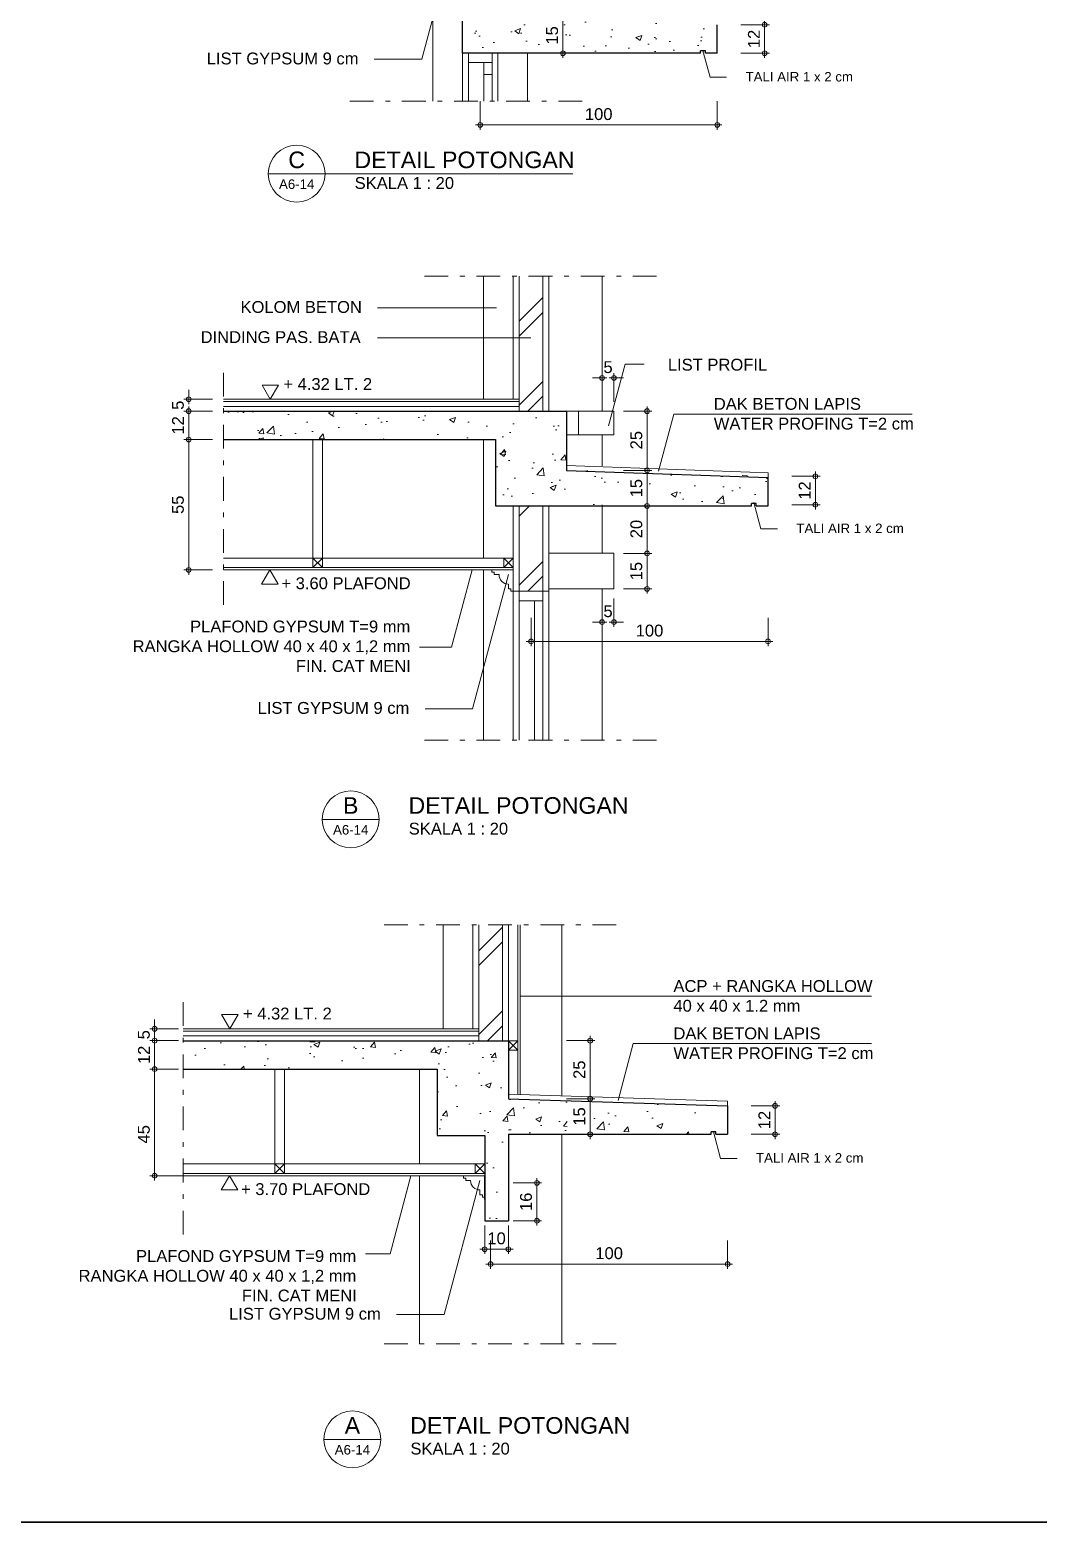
# Model space of a CAD drawing. Header units: millimetres. Extents: x -11 to 1625, y -267 to 180.
# Drawn here: x 941.52 to 962.8, y -156 to -124.51 of the extents above; entities that cross this region are included whole.
import ezdxf
from ezdxf.enums import TextEntityAlignment as Align

# ---------------------------------------------------------------- set-up
doc = ezdxf.new("R2010")
doc.units = ezdxf.units.MM
doc.linetypes.add('DASHDOT', pattern=[1, 0.5, -0.25, 0, -0.25])
for name, color, linetype, lineweight in [('ars', 11, 'Continuous', 5), ('blk', 1, 'Continuous', 30), ('GRS KOP', 1, 'Continuous', 35), ('kop', 7, 'Continuous', 20), ('kus', 63, 'Continuous', 15), ('lan', 7, 'Continuous', 15), ('not', 7, 'Continuous', 20), ('pla', 213, 'Continuous', 15), ('tem', 5, 'Continuous', 20), ('u', 6, 'Continuous', 20)]:
    doc.layers.add(name, color=color, linetype=linetype, lineweight=lineweight)
doc.styles.add('BARU', font='complex.shx')
doc.styles.add('S', font='SIMPLEX', dxfattribs={"width": 1.1})
doc.styles.get("Standard").update_dxf_attribs({"font": 'ARIALUNI.TTF'})
doc.linetypes.add('BATTING', pattern='A,0.0001,-0.1,[134,ltypeshp.shx,S=0.1,R=0,X=-0.1,Y=0],-0.2,[134,ltypeshp.shx,S=0.1,R=180,X=0.1,Y=0],-0.1', length=0.4001)
doc.dimstyles.new('SK-20', dxfattribs={"dimtxt": 0.25, "dimasz": 0.1, "dimexe": 0.1, "dimexo": 0, "dimgap": 0.1, "dimtad": 1, "dimdec": 0, "dimlfac": 20, "dimzin": 12, "dimdsep": 46, "dimtxsty": 'Standard', "dimblk": 'BULAT', "dimcen": 0.1, "dimdle": 0.1, "dimclrd": 256, "dimclre": 256, "dimclrt": 256, "dimadec": 0, "dimazin": 3, "dimtfac": 1, "dimtdec": 0, "dimtix": 1, "dimtofl": 0, "dimtmove": 0, "dimatfit": 3, "dimldrblk": 'BULAT', "dimfxl": 0, "dimtolj": 1, "dimtzin": 0, "dimlwd": -1, "dimlwe": -1, "dimarcsym": 0})

# ---------------------------------------------------------------- blocks, each defined once
blk = doc.blocks.new('BULAT')
for p, q in [((-1, 0), (1, 0)), ((0, -1), (0, 1))]:
    blk.add_line(p, q)
blk.add_circle((0, 0), 0.5)
blk = doc.blocks.new('*D2976')
at = {"layer": 'Defpoints', "color": 0, "ltscale": 0.15}
for p in [(951.244, -150.055), (956.244, -150.055), (951.244, -150.555)]:
    blk.add_point(p, dxfattribs=at)
at = {"layer": 'u', "ltscale": 0.15}
for p, q in [((951.244, -150.055), (951.244, -150.655)), ((956.244, -150.055), (956.244, -150.655)), ((956.144, -150.555), (951.344, -150.555))]:
    blk.add_line(p, q, dxfattribs=at)
at = {"layer": 'u', "ltscale": 0.15, "xscale": 0.1, "yscale": 0.1, "zscale": 0.1, "rotation": 180}
blk.add_blockref('BULAT', (951.244, -150.555), dxfattribs=at)
at = {"layer": 'u', "ltscale": 0.15, "xscale": 0.1, "yscale": 0.1, "zscale": 0.1}
blk.add_blockref('BULAT', (956.244, -150.555), dxfattribs=at)
at = {"layer": 'u', "ltscale": 0.15, "insert": (953.744, -150.327), "char_height": 0.25, "attachment_point": 5}
blk.add_mtext('\\A1;100', dxfattribs=at)
blk = doc.blocks.new('*D2977')
at = {"layer": 'Defpoints', "color": 0, "ltscale": 0.15}
for p in [(956.744, -147.216), (956.744, -147.816), (957.244, -147.816)]:
    blk.add_point(p, dxfattribs=at)
at = {"layer": 'u', "ltscale": 0.15}
for p, q in [((956.744, -147.216), (957.344, -147.216)), ((957.244, -147.316), (957.244, -147.716)), ((956.744, -147.816), (957.344, -147.816))]:
    blk.add_line(p, q, dxfattribs=at)
at = {"layer": 'u', "ltscale": 0.15, "xscale": 0.1, "yscale": 0.1, "zscale": 0.1}
for p, rotation in [((957.244, -147.216), 90), ((957.244, -147.816), 270)]:
    blk.add_blockref('BULAT', p, dxfattribs=dict(at, rotation=rotation))
at = {"layer": 'u', "ltscale": 0.15, "insert": (957.019, -147.516), "char_height": 0.25, "attachment_point": 5, "rotation": 90}
blk.add_mtext('\\A1;12', dxfattribs=at)
blk = doc.blocks.new('*D2978')
at = {"layer": 'Defpoints', "color": 0, "ltscale": 0.15}
for p in [(952.844, -145.841), (952.844, -147.066), (953.344, -147.066)]:
    blk.add_point(p, dxfattribs=at)
at = {"layer": 'u', "ltscale": 0.15}
for p, q in [((952.844, -145.841), (953.444, -145.841)), ((953.344, -145.941), (953.344, -146.966)), ((952.844, -147.066), (953.444, -147.066))]:
    blk.add_line(p, q, dxfattribs=at)
at = {"layer": 'u', "ltscale": 0.15, "xscale": 0.1, "yscale": 0.1, "zscale": 0.1}
for p, rotation in [((953.344, -145.841), 90), ((953.344, -147.066), 270)]:
    blk.add_blockref('BULAT', p, dxfattribs=dict(at, rotation=rotation))
at = {"layer": 'u', "ltscale": 0.15, "insert": (953.116, -146.454), "char_height": 0.25, "attachment_point": 5, "rotation": 90}
blk.add_mtext('\\A1;25', dxfattribs=at)
blk = doc.blocks.new('*D2979')
at = {"layer": 'Defpoints', "color": 0, "ltscale": 0.15}
for p in [(952.844, -147.066), (952.844, -147.816), (953.344, -147.816)]:
    blk.add_point(p, dxfattribs=at)
at = {"layer": 'u', "ltscale": 0.15}
for p, q in [((952.844, -147.066), (953.444, -147.066)), ((953.344, -147.166), (953.344, -147.716)), ((952.844, -147.816), (953.444, -147.816))]:
    blk.add_line(p, q, dxfattribs=at)
at = {"layer": 'u', "ltscale": 0.15, "xscale": 0.1, "yscale": 0.1, "zscale": 0.1}
for p, rotation in [((953.344, -147.066), 90), ((953.344, -147.816), 270)]:
    blk.add_blockref('BULAT', p, dxfattribs=dict(at, rotation=rotation))
at = {"layer": 'u', "ltscale": 0.15, "insert": (953.116, -147.441), "char_height": 0.25, "attachment_point": 5, "rotation": 90}
blk.add_mtext('\\A1;15', dxfattribs=at)
blk = doc.blocks.new('Ndtpd')
blk.add_line((0.747, 0), (-0.747, 0))
blk.add_circle((0, 0), 0.747)
at = {"flags": 4}
for tag, height, p in [('NO', 0.5, (0, 0.148)), ('NOLBR', 0.3, (0, -0.398))]:
    blk.add_attdef(tag, text='', height=height, dxfattribs=at).set_placement(p, align=Align.CENTER)
for tag, p, height in [('NDTPD', (1.516, 0.148), 0.5), ('SKALA', (1.523, -0.398), 0.3)]:
    blk.add_attdef(tag, p, '', height=height, dxfattribs=at)
blk = doc.blocks.new('*D2980')
at = {"layer": 'Defpoints', "color": 0, "ltscale": 0.15}
for p in [(944.655, -145.841), (944.155, -146.441), (944.655, -146.441)]:
    blk.add_point(p, dxfattribs=at)
at = {"layer": 'u', "ltscale": 0.15}
for p, q in [((944.655, -145.841), (944.055, -145.841)), ((944.155, -145.941), (944.155, -146.341)), ((944.655, -146.441), (944.055, -146.441))]:
    blk.add_line(p, q, dxfattribs=at)
at = {"layer": 'u', "ltscale": 0.15, "xscale": 0.1, "yscale": 0.1, "zscale": 0.1}
for p, rotation in [((944.155, -145.841), 90), ((944.155, -146.441), 270)]:
    blk.add_blockref('BULAT', p, dxfattribs=dict(at, rotation=rotation))
at = {"layer": 'u', "ltscale": 0.15, "insert": (943.929, -146.141), "char_height": 0.25, "attachment_point": 5, "rotation": 90}
blk.add_mtext('\\A1;12', dxfattribs=at)
blk = doc.blocks.new('*D2981')
at = {"layer": 'Defpoints', "color": 0, "ltscale": 0.15}
for p in [(944.655, -145.591), (944.155, -145.841), (944.655, -145.841)]:
    blk.add_point(p, dxfattribs=at)
at = {"layer": 'u', "ltscale": 0.15}
for p, q in [((944.155, -145.491), (944.155, -145.391)), ((944.655, -145.591), (944.055, -145.591)), ((944.655, -145.841), (944.055, -145.841)), ((944.155, -145.941), (944.155, -146.041))]:
    blk.add_line(p, q, dxfattribs=at)
at = {"layer": 'u', "ltscale": 0.15, "xscale": 0.1, "yscale": 0.1, "zscale": 0.1}
for p, rotation in [((944.155, -145.591), 270), ((944.155, -145.841), 90)]:
    blk.add_blockref('BULAT', p, dxfattribs=dict(at, rotation=rotation))
at = {"layer": 'u', "ltscale": 0.15, "insert": (943.928, -145.716), "char_height": 0.25, "attachment_point": 5, "rotation": 90}
blk.add_mtext('\\A1;5', dxfattribs=at)
blk = doc.blocks.new('*D2982')
at = {"layer": 'Defpoints', "color": 0, "ltscale": 0.15}
for p in [(951.119, -149.741), (951.619, -149.741), (951.619, -150.241)]:
    blk.add_point(p, dxfattribs=at)
at = {"layer": 'u', "ltscale": 0.15}
for p, q in [((951.119, -149.741), (951.119, -150.341)), ((951.619, -149.741), (951.619, -150.341)), ((951.219, -150.241), (951.519, -150.241))]:
    blk.add_line(p, q, dxfattribs=at)
at = {"layer": 'u', "ltscale": 0.15, "xscale": 0.1, "yscale": 0.1, "zscale": 0.1, "rotation": 180}
blk.add_blockref('BULAT', (951.119, -150.241), dxfattribs=at)
at = {"layer": 'u', "ltscale": 0.15, "xscale": 0.1, "yscale": 0.1, "zscale": 0.1}
blk.add_blockref('BULAT', (951.619, -150.241), dxfattribs=at)
at = {"layer": 'u', "ltscale": 0.15, "insert": (951.369, -150.014), "char_height": 0.25, "attachment_point": 5}
blk.add_mtext('\\A1;10', dxfattribs=at)
blk = doc.blocks.new('*D2983')
at = {"layer": 'Defpoints', "color": 0, "ltscale": 0.15}
for p in [(951.719, -148.841), (952.219, -148.841), (951.719, -149.641)]:
    blk.add_point(p, dxfattribs=at)
at = {"layer": 'u', "ltscale": 0.15}
for p, q in [((951.719, -148.841), (952.319, -148.841)), ((952.219, -149.541), (952.219, -148.941)), ((951.719, -149.641), (952.319, -149.641))]:
    blk.add_line(p, q, dxfattribs=at)
at = {"layer": 'u', "ltscale": 0.15, "xscale": 0.1, "yscale": 0.1, "zscale": 0.1}
for p, rotation in [((952.219, -148.841), 90), ((952.219, -149.641), 270)]:
    blk.add_blockref('BULAT', p, dxfattribs=dict(at, rotation=rotation))
at = {"layer": 'u', "ltscale": 0.15, "insert": (951.991, -149.241), "char_height": 0.25, "attachment_point": 5, "rotation": 90}
blk.add_mtext('\\A1;16', dxfattribs=at)
blk = doc.blocks.new('*D2984')
at = {"layer": 'Defpoints', "color": 0, "ltscale": 0.15}
for p in [(944.655, -146.441), (944.155, -148.691), (944.755, -148.691)]:
    blk.add_point(p, dxfattribs=at)
at = {"layer": 'u', "ltscale": 0.15}
for p, q in [((944.655, -146.441), (944.055, -146.441)), ((944.155, -146.541), (944.155, -148.591)), ((944.755, -148.691), (944.055, -148.691))]:
    blk.add_line(p, q, dxfattribs=at)
at = {"layer": 'u', "ltscale": 0.15, "xscale": 0.1, "yscale": 0.1, "zscale": 0.1}
for p, rotation in [((944.155, -146.441), 90), ((944.155, -148.691), 270)]:
    blk.add_blockref('BULAT', p, dxfattribs=dict(at, rotation=rotation))
at = {"layer": 'u', "ltscale": 0.15, "insert": (943.928, -147.816), "char_height": 0.25, "attachment_point": 5, "rotation": 90}
blk.add_mtext('\\A1;45', dxfattribs=at)
blk = doc.blocks.new('*D2985')
at = {"layer": 'Defpoints', "color": 0, "ltscale": 0.15}
for p in [(952.096, -136.918), (957.096, -136.918), (952.096, -137.418)]:
    blk.add_point(p, dxfattribs=at)
at = {"layer": 'u', "ltscale": 0.15}
for p, q in [((952.096, -136.918), (952.096, -137.518)), ((957.096, -136.918), (957.096, -137.518)), ((956.996, -137.418), (952.196, -137.418))]:
    blk.add_line(p, q, dxfattribs=at)
at = {"layer": 'u', "ltscale": 0.15, "xscale": 0.1, "yscale": 0.1, "zscale": 0.1, "rotation": 180}
blk.add_blockref('BULAT', (952.096, -137.418), dxfattribs=at)
at = {"layer": 'u', "ltscale": 0.15, "xscale": 0.1, "yscale": 0.1, "zscale": 0.1}
blk.add_blockref('BULAT', (957.096, -137.418), dxfattribs=at)
at = {"layer": 'u', "ltscale": 0.15, "insert": (954.596, -137.19), "char_height": 0.25, "attachment_point": 5}
blk.add_mtext('\\A1;100', dxfattribs=at)
blk = doc.blocks.new('*D2986')
at = {"layer": 'Defpoints', "color": 0, "ltscale": 0.15}
for p in [(957.596, -133.934), (957.596, -134.534), (958.096, -134.534)]:
    blk.add_point(p, dxfattribs=at)
at = {"layer": 'u', "ltscale": 0.15}
for p, q in [((957.596, -133.934), (958.196, -133.934)), ((958.096, -134.034), (958.096, -134.434)), ((957.596, -134.534), (958.196, -134.534))]:
    blk.add_line(p, q, dxfattribs=at)
at = {"layer": 'u', "ltscale": 0.15, "xscale": 0.1, "yscale": 0.1, "zscale": 0.1}
for p, rotation in [((958.096, -133.934), 90), ((958.096, -134.534), 270)]:
    blk.add_blockref('BULAT', p, dxfattribs=dict(at, rotation=rotation))
at = {"layer": 'u', "ltscale": 0.15, "insert": (957.87, -134.234), "char_height": 0.25, "attachment_point": 5, "rotation": 90}
blk.add_mtext('\\A1;12', dxfattribs=at)
blk = doc.blocks.new('*D2987')
at = {"layer": 'Defpoints', "color": 0, "ltscale": 0.15}
for p in [(954.046, -132.559), (954.046, -133.809), (954.546, -133.809)]:
    blk.add_point(p, dxfattribs=at)
at = {"layer": 'u', "ltscale": 0.15}
for p, q in [((954.046, -132.559), (954.646, -132.559)), ((954.546, -132.659), (954.546, -133.709)), ((954.046, -133.809), (954.646, -133.809))]:
    blk.add_line(p, q, dxfattribs=at)
at = {"layer": 'u', "ltscale": 0.15, "xscale": 0.1, "yscale": 0.1, "zscale": 0.1}
for p, rotation in [((954.546, -132.559), 90), ((954.546, -133.809), 270)]:
    blk.add_blockref('BULAT', p, dxfattribs=dict(at, rotation=rotation))
at = {"layer": 'u', "ltscale": 0.15, "insert": (954.318, -133.171), "char_height": 0.25, "attachment_point": 5, "rotation": 90}
blk.add_mtext('\\A1;25', dxfattribs=at)
blk = doc.blocks.new('*D2988')
at = {"layer": 'Defpoints', "color": 0, "ltscale": 0.15}
for p in [(954.046, -133.809), (954.046, -134.559), (954.546, -134.559)]:
    blk.add_point(p, dxfattribs=at)
at = {"layer": 'u', "ltscale": 0.15}
for p, q in [((954.046, -133.809), (954.646, -133.809)), ((954.546, -133.909), (954.546, -134.459)), ((954.046, -134.559), (954.646, -134.559))]:
    blk.add_line(p, q, dxfattribs=at)
at = {"layer": 'u', "ltscale": 0.15, "xscale": 0.1, "yscale": 0.1, "zscale": 0.1}
for p, rotation in [((954.546, -133.809), 90), ((954.546, -134.559), 270)]:
    blk.add_blockref('BULAT', p, dxfattribs=dict(at, rotation=rotation))
at = {"layer": 'u', "ltscale": 0.15, "insert": (954.318, -134.184), "char_height": 0.25, "attachment_point": 5, "rotation": 90}
blk.add_mtext('\\A1;15', dxfattribs=at)
blk = doc.blocks.new('*D2989')
at = {"layer": 'Defpoints', "color": 0, "ltscale": 0.15}
for p in [(954.046, -135.559), (954.546, -135.559), (954.046, -136.309)]:
    blk.add_point(p, dxfattribs=at)
at = {"layer": 'u', "ltscale": 0.15}
for p, q in [((954.046, -135.559), (954.646, -135.559)), ((954.546, -136.209), (954.546, -135.659)), ((954.046, -136.309), (954.646, -136.309))]:
    blk.add_line(p, q, dxfattribs=at)
at = {"layer": 'u', "ltscale": 0.15, "xscale": 0.1, "yscale": 0.1, "zscale": 0.1}
for p, rotation in [((954.546, -135.559), 90), ((954.546, -136.309), 270)]:
    blk.add_blockref('BULAT', p, dxfattribs=dict(at, rotation=rotation))
at = {"layer": 'u', "ltscale": 0.15, "insert": (954.318, -135.934), "char_height": 0.25, "attachment_point": 5, "rotation": 90}
blk.add_mtext('\\A1;15', dxfattribs=at)
blk = doc.blocks.new('*D2990')
at = {"layer": 'Defpoints', "color": 0, "ltscale": 0.15}
for p in [(954.046, -134.559), (954.546, -134.559), (954.046, -135.559)]:
    blk.add_point(p, dxfattribs=at)
at = {"layer": 'u', "ltscale": 0.15}
for p, q in [((954.046, -134.559), (954.646, -134.559)), ((954.546, -135.459), (954.546, -134.659)), ((954.046, -135.559), (954.646, -135.559))]:
    blk.add_line(p, q, dxfattribs=at)
at = {"layer": 'u', "ltscale": 0.15, "xscale": 0.1, "yscale": 0.1, "zscale": 0.1}
for p, rotation in [((954.546, -134.559), 90), ((954.546, -135.559), 270)]:
    blk.add_blockref('BULAT', p, dxfattribs=dict(at, rotation=rotation))
at = {"layer": 'u', "ltscale": 0.15, "insert": (954.318, -135.046), "char_height": 0.25, "attachment_point": 5, "rotation": 90}
blk.add_mtext('\\A1;20', dxfattribs=at)
blk = doc.blocks.new('*D2991')
at = {"layer": 'Defpoints', "color": 0, "ltscale": 0.15}
for p in [(953.596, -136.509), (953.846, -136.509), (953.846, -137.009)]:
    blk.add_point(p, dxfattribs=at)
at = {"layer": 'u', "ltscale": 0.15}
for p, q in [((953.596, -136.509), (953.596, -137.109)), ((953.846, -136.509), (953.846, -137.109)), ((953.496, -137.009), (953.396, -137.009)), ((953.946, -137.009), (954.046, -137.009))]:
    blk.add_line(p, q, dxfattribs=at)
at = {"layer": 'u', "ltscale": 0.15, "xscale": 0.1, "yscale": 0.1, "zscale": 0.1}
blk.add_blockref('BULAT', (953.596, -137.009), dxfattribs=at)
at = {"layer": 'u', "ltscale": 0.15, "xscale": 0.1, "yscale": 0.1, "zscale": 0.1, "rotation": 180}
blk.add_blockref('BULAT', (953.846, -137.009), dxfattribs=at)
at = {"layer": 'u', "ltscale": 0.15, "insert": (953.721, -136.781), "char_height": 0.25, "attachment_point": 5}
blk.add_mtext('\\A1;5', dxfattribs=at)
blk = doc.blocks.new('*D2992')
at = {"layer": 'Defpoints', "color": 0, "ltscale": 0.15}
for p in [(953.846, -131.859), (953.596, -132.359), (953.846, -132.359)]:
    blk.add_point(p, dxfattribs=at)
at = {"layer": 'u', "ltscale": 0.15}
for p, q in [((953.496, -131.859), (953.396, -131.859)), ((953.596, -132.359), (953.596, -131.759)), ((953.846, -132.359), (953.846, -131.759)), ((953.946, -131.859), (954.046, -131.859))]:
    blk.add_line(p, q, dxfattribs=at)
at = {"layer": 'u', "ltscale": 0.15, "xscale": 0.1, "yscale": 0.1, "zscale": 0.1}
blk.add_blockref('BULAT', (953.596, -131.859), dxfattribs=at)
at = {"layer": 'u', "ltscale": 0.15, "xscale": 0.1, "yscale": 0.1, "zscale": 0.1, "rotation": 180}
blk.add_blockref('BULAT', (953.846, -131.859), dxfattribs=at)
at = {"layer": 'u', "ltscale": 0.15, "insert": (953.721, -131.631), "char_height": 0.25, "attachment_point": 5}
blk.add_mtext('\\A1;5', dxfattribs=at)
blk = doc.blocks.new('PEILA')
blk.add_lwpolyline([(-0.188, -0.325), (0.188, -0.325), (0, 0)], close=True)
at = {"style": 'S', "width": 1.1, "flags": 4}
blk.add_attdef('CAT', (0.265, -0.289), '', height=0.2, dxfattribs=at)
blk = doc.blocks.new('PEIL')
blk.add_lwpolyline([(-0.188, 0.325), (0.188, 0.325), (0, 0)], close=True)
at = {"style": 'S', "width": 1.1, "flags": 4}
blk.add_attdef('CAT', (0.265, 0.036), '', height=0.2, dxfattribs=at)
blk = doc.blocks.new('*D2921')
at = {"layer": 'Defpoints', "color": 0, "ltscale": 0.15}
for p in [(951.024, -126.021), (956.024, -126.021), (951.024, -126.521)]:
    blk.add_point(p, dxfattribs=at)
at = {"layer": 'u', "ltscale": 0.15}
for p, q in [((951.024, -126.021), (951.024, -126.621)), ((956.024, -126.021), (956.024, -126.621)), ((955.924, -126.521), (951.124, -126.521))]:
    blk.add_line(p, q, dxfattribs=at)
at = {"layer": 'u', "ltscale": 0.15, "xscale": 0.1, "yscale": 0.1, "zscale": 0.1, "rotation": 180}
blk.add_blockref('BULAT', (951.024, -126.521), dxfattribs=at)
at = {"layer": 'u', "ltscale": 0.15, "xscale": 0.1, "yscale": 0.1, "zscale": 0.1}
blk.add_blockref('BULAT', (956.024, -126.521), dxfattribs=at)
at = {"layer": 'u', "ltscale": 0.15, "insert": (953.524, -126.293), "char_height": 0.25, "attachment_point": 5}
blk.add_mtext('\\A1;100', dxfattribs=at)
blk = doc.blocks.new('*D2922')
at = {"layer": 'Defpoints', "color": 0, "ltscale": 0.15}
for p in [(956.524, -124.406), (956.524, -125.006), (957.024, -125.006)]:
    blk.add_point(p, dxfattribs=at)
at = {"layer": 'u', "ltscale": 0.15}
for p, q in [((956.524, -124.406), (957.124, -124.406)), ((957.024, -124.506), (957.024, -124.906)), ((956.524, -125.006), (957.124, -125.006))]:
    blk.add_line(p, q, dxfattribs=at)
at = {"layer": 'u', "ltscale": 0.15, "xscale": 0.1, "yscale": 0.1, "zscale": 0.1}
for p, rotation in [((957.024, -124.406), 90), ((957.024, -125.006), 270)]:
    blk.add_blockref('BULAT', p, dxfattribs=dict(at, rotation=rotation))
at = {"layer": 'u', "ltscale": 0.15, "insert": (956.798, -124.706), "char_height": 0.25, "attachment_point": 5, "rotation": 90}
blk.add_mtext('\\A1;12', dxfattribs=at)
blk = doc.blocks.new('*D2924')
at = {"layer": 'Defpoints', "color": 0, "ltscale": 0.15}
for p in [(952.269, -124.256), (952.269, -125.006), (952.769, -125.006)]:
    blk.add_point(p, dxfattribs=at)
at = {"layer": 'u', "ltscale": 0.15}
for p, q in [((952.269, -124.256), (952.869, -124.256)), ((952.769, -124.356), (952.769, -124.906)), ((952.269, -125.006), (952.869, -125.006))]:
    blk.add_line(p, q, dxfattribs=at)
at = {"layer": 'u', "ltscale": 0.15, "xscale": 0.1, "yscale": 0.1, "zscale": 0.1}
for p, rotation in [((952.769, -124.256), 90), ((952.769, -125.006), 270)]:
    blk.add_blockref('BULAT', p, dxfattribs=dict(at, rotation=rotation))
at = {"layer": 'u', "ltscale": 0.15, "insert": (952.542, -124.631), "char_height": 0.25, "attachment_point": 5, "rotation": 90}
blk.add_mtext('\\A1;15', dxfattribs=at)
blk = doc.blocks.new('*D2833')
at = {"layer": 'Defpoints', "color": 0, "ltscale": 0.15}
for p in [(945.374, -132.309), (944.874, -132.559), (945.374, -132.559)]:
    blk.add_point(p, dxfattribs=at)
at = {"layer": 'u', "ltscale": 0.15}
for p, q in [((944.874, -132.209), (944.874, -132.109)), ((945.374, -132.309), (944.774, -132.309)), ((945.374, -132.559), (944.774, -132.559)), ((944.874, -132.659), (944.874, -132.759))]:
    blk.add_line(p, q, dxfattribs=at)
at = {"layer": 'u', "ltscale": 0.15, "xscale": 0.1, "yscale": 0.1, "zscale": 0.1}
for p, rotation in [((944.874, -132.309), 270), ((944.874, -132.559), 90)]:
    blk.add_blockref('BULAT', p, dxfattribs=dict(at, rotation=rotation))
at = {"layer": 'u', "ltscale": 0.15, "insert": (944.646, -132.434), "char_height": 0.25, "attachment_point": 5, "rotation": 90}
blk.add_mtext('\\A1;5', dxfattribs=at)
blk = doc.blocks.new('*D2834')
at = {"layer": 'Defpoints', "color": 0, "ltscale": 0.15}
for p in [(945.374, -132.559), (944.874, -133.159), (945.374, -133.159)]:
    blk.add_point(p, dxfattribs=at)
at = {"layer": 'u', "ltscale": 0.15}
for p, q in [((945.374, -132.559), (944.774, -132.559)), ((944.874, -132.659), (944.874, -133.059)), ((945.374, -133.159), (944.774, -133.159))]:
    blk.add_line(p, q, dxfattribs=at)
at = {"layer": 'u', "ltscale": 0.15, "xscale": 0.1, "yscale": 0.1, "zscale": 0.1}
for p, rotation in [((944.874, -132.559), 90), ((944.874, -133.159), 270)]:
    blk.add_blockref('BULAT', p, dxfattribs=dict(at, rotation=rotation))
at = {"layer": 'u', "ltscale": 0.15, "insert": (944.648, -132.859), "char_height": 0.25, "attachment_point": 5, "rotation": 90}
blk.add_mtext('\\A1;12', dxfattribs=at)
blk = doc.blocks.new('*D2835')
at = {"layer": 'Defpoints', "color": 0, "ltscale": 0.15}
for p in [(945.374, -133.159), (944.874, -135.909), (945.374, -135.909)]:
    blk.add_point(p, dxfattribs=at)
at = {"layer": 'u', "ltscale": 0.15}
for p, q in [((945.374, -133.159), (944.774, -133.159)), ((944.874, -133.259), (944.874, -135.809)), ((945.374, -135.909), (944.774, -135.909))]:
    blk.add_line(p, q, dxfattribs=at)
at = {"layer": 'u', "ltscale": 0.15, "xscale": 0.1, "yscale": 0.1, "zscale": 0.1}
for p, rotation in [((944.874, -133.159), 90), ((944.874, -135.909), 270)]:
    blk.add_blockref('BULAT', p, dxfattribs=dict(at, rotation=rotation))
at = {"layer": 'u', "ltscale": 0.15, "insert": (944.646, -134.534), "char_height": 0.25, "attachment_point": 5, "rotation": 90}
blk.add_mtext('\\A1;55', dxfattribs=at)
blk = doc.blocks.new('kop')
at = {"layer": 'GRS KOP'}
blk.add_lwpolyline([(1, 54), (83, 54), (83, 1), (1, 1)], close=True, dxfattribs=at)
at = {"layer": 'kop', "style": 'BARU', "flags": 4}
for p, height in [((73.8, 5.4), 0.35), ((80.303, 5.382), 0.25), ((73.8, 4.9), 0.35), ((80.303, 4.882), 0.25), ((73.8, 4.4), 0.35), ((80.303, 4.382), 0.25)]:
    blk.add_attdef('-', p, '', height=height, dxfattribs=at)
at = {"layer": 'kop', "flags": 4}
for tag, p in [('AR-00', (78.057, 2.648)), ('00', (81.238, 2.647))]:
    blk.add_attdef(tag, text='', height=0.35, dxfattribs=at).set_placement(p, align=Align.MIDDLE)

msp = doc.modelspace()

# ---------------------------------------------------------------- hatches: boundary and pattern name
at = {"layer": 'ars'}
h = msp.add_hatch(dxfattribs=at)
h.set_pattern_fill('TEMBOK', color=256, scale=1.25)
h.set_pattern_definition([(45, (882.1171, -380.7035), (-0.8838835, 0.8838835), []), (45, (882.4296, -380.7035), (-0.8838835, 0.8838835), [])])
h.paths.add_polyline_path([(952.3460377, -129.7132299), (951.8460377, -129.7132299), (951.8460377, -132.5585038), (952.3460377, -132.5585038)])
h = msp.add_hatch(dxfattribs=at)
h.set_pattern_fill('TEMBOK', color=256, scale=1.25)
h.set_pattern_definition([(45, (882.1171, -384.5035), (-0.8838835, 0.8838835), []), (45, (882.4296, -384.5035), (-0.8838835, 0.8838835), [])])
h.paths.add_polyline_path([(952.3460377, -134.5585038), (951.8460377, -134.5585038), (951.8460377, -136.3585038), (952.3460377, -136.3585038)])
h = msp.add_hatch(dxfattribs=at)
h.set_pattern_fill('TEMBOK', color=256, scale=1.25)
h.set_pattern_definition([(45, (881.2652, -393.9864), (-0.8838835, 0.8838835), []), (45, (881.5777, -393.9864), (-0.8838835, 0.8838835), [])])
h.paths.add_polyline_path([(951.4940996, -143.3983674), (950.9940996, -143.3983674), (950.9940996, -145.8413662), (951.4940996, -145.8413662)])
at = {"layer": 'lan'}
h = msp.add_hatch(dxfattribs=at)
h.set_pattern_fill('AR-CONC', color=256, scale=0.007)
h.set_pattern_definition([(50, (621.3092, -189.8011), (1.2752927, -0.1115736), [0.13335, -1.46685]), (355, (621.3092, -189.8011), (-0.246704, 1.337398), [0.10668, -1.173484]), (100.45144, (621.4154, -189.8104), (1.0285887, 1.2258243), [0.11333, -1.2466317]), (46.1842, (621.3092, -189.4455), (1.897553, -0.294296), [0.200025, -2.200275]), (96.63556, (621.4673, -189.47), (1.661829, 1.731983), [0.169995, -1.869949]), (351.18415, (621.3092, -189.4455), (1.661829, 1.731983), [0.16002, -1.760218]), (21, (621.487, -189.5344), (1.0613007, -0.7158564), [0.13335, -1.46685]), (326, (621.487, -189.5344), (0.432614, 1.289316), [0.10668, -1.17348]), (71.45144, (621.5754, -189.594), (1.493915, 0.5734594), [0.11333, -1.2466296]), (37.5, (621.30917, -189.8011), (0.0216202, 0.5918853), [0, -1.159256, 0, -1.19126, 0, -1.177925]), (7.5, (621.30917, -189.8011), (0.4677376, 0.701264), [0, -0.679196, 0, -1.132586, 0, -0.448945]), (327.5, (620.91267, -189.8011), (0.94913417, -0.0401012), [0, -0.4445, 0, -1.38684, 0, -1.84023]), (317.5, (620.7349, -189.8011), (1.0369043, 0.1779854), [0, -0.57785, 0, -0.921004, 0, -1.30683])])
h.paths.add_polyline_path([(951.3987114, -124.2556608), (951.3987114, -123.7556608), (950.6487114, -123.7556608), (950.6487114, -125.0056608), (956.0237114, -125.0056608), (956.0237114, -124.4056608)])
h.paths.add_polyline_path([(952.8010508, -124.8994193), (952.8010508, -124.3859473), (952.2858735, -124.3859473), (952.2858735, -124.8994193)], flags=24)
h = msp.add_hatch(dxfattribs=at)
h.set_pattern_fill('AR-CONC', color=256, scale=0.007)
h.set_pattern_definition([(50, (642.5726, -227.5038), (1.2752927, -0.1115736), [0.13335, -1.46685]), (355, (642.5726, -227.5038), (-0.246704, 1.337398), [0.10668, -1.173484]), (100.45144, (642.6789, -227.5131), (1.0285887, 1.2258243), [0.11333, -1.2466317]), (46.1842, (642.5726, -227.1482), (1.897553, -0.294296), [0.200025, -2.200275]), (96.63556, (642.7307, -227.1727), (1.661829, 1.731983), [0.169995, -1.869949]), (351.18415, (642.5726, -227.1482), (1.661829, 1.731983), [0.16002, -1.760218]), (21, (642.7504, -227.2371), (1.0613007, -0.7158564), [0.13335, -1.46685]), (326, (642.7504, -227.2371), (0.432614, 1.289316), [0.10668, -1.17348]), (71.45144, (642.8388, -227.2967), (1.493915, 0.5734594), [0.11333, -1.2466296]), (37.5, (642.5726, -227.5038), (0.0216202, 0.5918853), [0, -1.159256, 0, -1.19126, 0, -1.177925]), (7.5, (642.5726, -227.5038), (0.4677376, 0.701264), [0, -0.679196, 0, -1.132586, 0, -0.448945]), (327.5, (642.1761, -227.5038), (0.9491342, -0.0401012), [0, -0.4445, 0, -1.38684, 0, -1.84023]), (317.5, (641.9983, -227.5038), (1.0369043, 0.1779854), [0, -0.57785, 0, -0.921004, 0, -1.30683])])
h.paths.add_polyline_path([(952.8460377, -133.7835038), (952.8460377, -132.5585038), (945.606598, -132.5585038), (945.606598, -133.1585038), (951.3460377, -133.1585038), (951.3460377, -134.5585038), (952.8460377, -134.5585038), (952.8460377, -134.5335038), (957.0960377, -134.5335038), (957.0960377, -133.9335038)])
h.paths.add_polyline_path([(954.5777738, -134.4272623), (954.5777738, -133.9137903), (954.0625964, -133.9137903), (954.0625964, -134.4272623)], flags=16)
h = msp.add_hatch(dxfattribs=at)
h.set_pattern_fill('AR-CONC', color=256, scale=0.007)
h.set_pattern_definition([(50, (641.7207, -223.0668), (1.2752927, -0.1115736), [0.13335, -1.46685]), (355, (641.7207, -223.0668), (-0.246704, 1.337398), [0.10668, -1.173484]), (100.45144, (641.8269, -223.076), (1.0285887, 1.2258243), [0.11333, -1.2466317]), (46.1842, (641.7207, -222.7112), (1.897553, -0.294296), [0.200025, -2.200275]), (96.63556, (641.8788, -222.7357), (1.661829, 1.731983), [0.169995, -1.869949]), (351.18415, (641.7207, -222.7112), (1.661829, 1.731983), [0.16002, -1.760218]), (21, (641.8985, -222.8001), (1.0613007, -0.7158564), [0.13335, -1.46685]), (326, (641.8985, -222.8), (0.432614, 1.289316), [0.10668, -1.17348]), (71.45144, (641.9869, -222.8597), (1.493915, 0.5734594), [0.11333, -1.2466296]), (37.5, (641.72066, -223.06676), (0.0216202, 0.5918853), [0, -1.159256, 0, -1.19126, 0, -1.177925]), (7.5, (641.72066, -223.06676), (0.4677376, 0.701264), [0, -0.679196, 0, -1.132586, 0, -0.448945]), (327.5, (641.32417, -223.06676), (0.9491342, -0.0401012), [0, -0.4445, 0, -1.38684, 0, -1.84023]), (317.5, (641.1464, -223.0668), (1.0369043, 0.1779854), [0, -0.57785, 0, -0.921004, 0, -1.30683])])
h.paths.add_polyline_path([(950.1190996, -147.8413662), (951.1190996, -147.8413662), (951.1190996, -149.6413662), (951.6190996, -149.6413662), (951.6190996, -147.8163662), (956.2440996, -147.8163662), (956.2440996, -147.2163662), (951.6190996, -147.0663662), (951.6190996, -145.8413662), (944.7546599, -145.8413662), (944.7546599, -146.4413662), (950.1190996, -146.4413662)])
h.paths.add_polyline_path([(953.3758356, -147.7101247), (953.3758356, -147.1966527), (952.8606582, -147.1966527), (952.8606582, -147.7101247)], flags=16)

# ---------------------------------------------------------------- linework, layer by layer
at = {"layer": 'ars'}
for p, q in [((945.606598, -132.3085038), (951.8460377, -132.3085038)), ((945.606598, -132.3585038), (951.8460377, -132.3585038)), ((952.8460377, -132.5585038), (953.8460377, -132.5585038)), ((953.0960377, -132.5585038), (953.0960377, -133.0585038)), ((953.8460377, -132.5585038), (953.8460377, -133.0585038)), ((952.8460377, -133.0585038), (953.8460377, -133.0585038)), ((952.8460377, -133.7084415), (957.0960377, -133.8584415)), ((957.0960377, -133.9585038), (957.0960377, -133.8584415)), ((947.4960377, -135.6585038), (947.6960377, -135.8585038)), ((947.4960377, -135.8585038), (947.6960377, -135.6585038)), ((951.5210377, -135.6585038), (951.7210377, -135.8585038)), ((951.5210377, -135.8585038), (951.7210377, -135.6585038)), ((951.7210377, -135.9085038), (945.606598, -135.9085038)), ((951.8690996, -146.9744217), (951.8690996, -143.3983674)), ((944.7546599, -145.5913662), (950.9940996, -145.5913662)), ((944.7546599, -145.6413662), (950.9940996, -145.6413662)), ((951.6190996, -146.0413662), (951.8190996, -145.8413662)), ((951.8190996, -146.0413662), (951.6190996, -145.8413662)), ((951.6190996, -146.9663136), (956.2440996, -147.1163136)), ((956.2440996, -147.2163662), (956.2440996, -147.1163136)), ((946.6940996, -148.6413662), (946.8940996, -148.4413662)), ((946.8940996, -148.6413662), (946.6940996, -148.4413662)), ((950.9190996, -148.6413662), (951.1190996, -148.4413662)), ((951.1190996, -148.6413662), (950.9190996, -148.4413662)), ((944.7546599, -148.6913662), (951.1190996, -148.6913662))]:
    msp.add_line(p, q, dxfattribs=at)
at = {"layer": 'ars', "linetype": 'BATTING', "ltscale": 0.25}
for p, q in [((945.606598, -132.4585038), (951.8460377, -132.4585038)), ((944.7546599, -145.7413662), (950.9940996, -145.7413662))]:
    msp.add_line(p, q, dxfattribs=at)
at = {"layer": 'ars'}
for points in [[(952.3460377, -129.7132299), (952.3460377, -132.5585038), (951.8460377, -132.5585038), (951.8460377, -129.7132299)], [(951.8460377, -136.3585038), (951.8460377, -134.5585038), (952.3460377, -134.5585038), (952.3460377, -136.3585038)], [(951.4940996, -143.3983674), (951.4940996, -145.8413662), (950.9940996, -145.8413662), (950.9940996, -143.3983674)]]:
    msp.add_lwpolyline(points, dxfattribs=at)
at = {"layer": 'blk'}
for p, q in [((950.6487114, -125.0056608), (950.6487114, -123.7556608)), ((956.0237114, -125.0056608), (956.0237114, -124.4056608)), ((955.7737114, -124.9556608), (955.6737114, -124.9556608)), ((955.6737114, -125.0056608), (955.6737114, -124.9556608)), ((955.7737114, -125.0056608), (955.7737114, -124.9556608)), ((955.6737114, -125.0056608), (950.6487114, -125.0056608)), ((956.0237114, -125.0056608), (955.7737114, -125.0056608)), ((945.606598, -132.5585038), (952.8460377, -132.5585038)), ((952.8460377, -132.5585038), (952.8460377, -133.8085038)), ((945.606598, -133.1585038), (951.3460377, -133.1585038)), ((951.3460377, -133.1585038), (951.3460377, -134.5585038)), ((951.3460377, -133.1585038), (951.3460377, -134.5585038)), ((952.8460377, -133.8085038), (957.0960377, -133.9585038)), ((957.0960377, -134.5585038), (957.0960377, -133.9585038)), ((951.3460377, -134.5585038), (952.8460377, -134.5585038)), ((952.8460377, -134.5585038), (956.7460377, -134.5585038)), ((956.8460377, -134.5085038), (956.7460377, -134.5085038)), ((956.7460377, -134.5585038), (956.7460377, -134.5085038)), ((956.8460377, -134.5585038), (956.8460377, -134.5085038)), ((956.8460377, -134.5585038), (957.0960377, -134.5585038)), ((944.7546599, -145.8413662), (951.6190996, -145.8413662)), ((951.6190996, -145.8413662), (951.6190996, -147.0663662)), ((944.7546599, -146.4413662), (950.1190996, -146.4413662)), ((950.1190996, -146.4413662), (950.1190996, -147.8413662)), ((951.6190996, -147.0663662), (956.2440996, -147.2163662)), ((956.2440996, -147.2163662), (956.2440996, -147.8163662)), ((950.1190996, -147.8413662), (951.1190996, -147.8413662)), ((951.1190996, -147.8413662), (951.1190996, -149.6413662)), ((951.6190996, -147.8163662), (951.6190996, -149.6413662)), ((951.6190996, -147.8163662), (955.8940996, -147.8163662)), ((955.9940996, -147.7663662), (955.8940996, -147.7663662)), ((955.8940996, -147.8163662), (955.8940996, -147.7663662)), ((955.9940996, -147.8163662), (955.9940996, -147.7663662)), ((955.9940996, -147.8163662), (956.2440996, -147.8163662)), ((951.1190996, -149.1913662), (951.1190996, -148.6913662)), ((951.1190996, -149.6413662), (951.6190996, -149.6413662))]:
    msp.add_line(p, q, dxfattribs=at)
at = {"layer": 'kus'}
for p, q in [((950.7737114, -125.0056608), (950.7737114, -126.0210517)), ((951.2737114, -125.2056608), (950.7737114, -125.2056608)), ((951.0987114, -125.2056608), (951.0987114, -126.0210517)), ((951.2737114, -125.0056608), (951.2737114, -126.0210517)), ((951.0987114, -125.4556608), (951.2737114, -125.4556608)), ((951.8460377, -136.3585038), (951.8460377, -139.4985493)), ((951.8460377, -136.5585038), (952.3460377, -136.5585038)), ((952.1710377, -136.5585038), (952.1710377, -139.4985493)), ((952.3460377, -136.3585038), (952.3460377, -139.4985493))]:
    msp.add_line(p, q, dxfattribs=at)
at = {"layer": 'lan'}
for p, q in [((950.6487114, -125.0056608), (950.6487114, -126.0210517)), ((951.3987114, -126.0210517), (951.3987114, -125.0056608)), ((951.7210377, -136.3585038), (951.7210377, -139.4985493)), ((952.4710377, -139.4985493), (952.4710377, -136.3585038)), ((951.6190996, -145.8413662), (951.8190996, -145.8413662)), ((951.6190996, -146.0413662), (951.8190996, -146.0413662))]:
    msp.add_line(p, q, dxfattribs=at)
for points in [[(951.3210377, -136.0085038), (951.3210377, -135.9585038), (951.2710377, -135.9585038), (951.2710377, -135.9085038), (951.7210377, -135.9085038), (951.7210377, -136.3585038), (951.6710377, -136.3585038), (951.6710377, -136.3085038), (951.6210377, -136.3085038), (951.6210377, -136.2085038, -0.4142135624), (951.4210377, -136.0085038)], [(950.7190996, -148.7913662), (950.7190996, -148.7413662), (950.6690996, -148.7413662), (950.6690996, -148.6913662), (951.1190996, -148.6913662), (951.1190996, -149.1413662), (951.0690996, -149.1413662), (951.0690996, -149.0913662), (951.0190996, -149.0913662), (951.0190996, -148.9913662, -0.4142135624), (950.8190996, -148.7913662)]]:
    msp.add_lwpolyline(points, format="xyb", close=True, dxfattribs=at)
at = {"layer": 'not'}
for p, q in [((949.7909967, -125.1334905), (950.5487114, -122.3056608)), ((955.8735792, -125.514975), (955.7237114, -124.9556608)), ((948.7896206, -125.1334905), (949.7909967, -125.1334905)), ((956.2223655, -125.514975), (955.8735792, -125.514975)), ((947.7518102, -127.5497356), (952.9788478, -127.5497356)), ((948.8557476, -130.376225), (951.3666485, -130.376225)), ((948.8557476, -131.0121805), (952.0898383, -131.0121805)), ((953.7296134, -132.871831), (954.0796828, -131.5653545)), ((954.4834348, -131.5653545), (954.0796828, -131.5653545)), ((955.1058989, -132.6191681), (954.7835377, -133.8222363)), ((960.1349723, -132.6191681), (955.1058989, -132.6191681)), ((956.9459055, -135.042818), (956.7960377, -134.4835038)), ((957.2946919, -135.042818), (956.9459055, -135.042818)), ((950.4167156, -137.5363492), (950.8528955, -135.9085038)), ((950.8633231, -138.8363335), (951.6210377, -136.0085038)), ((949.7439204, -137.5363492), (950.4167156, -137.5363492)), ((949.861947, -138.8363335), (950.8633231, -138.8363335)), ((959.2830342, -144.9020306), (951.8690996, -144.9020306)), ((954.2539607, -145.9020306), (953.9315996, -147.1050988)), ((959.2830342, -145.9020306), (954.2539607, -145.9020306)), ((956.0939674, -148.3256804), (955.9440996, -147.7663662)), ((956.4427537, -148.3256804), (956.0939674, -148.3256804)), ((949.1206342, -150.3385283), (949.56199, -148.6913662)), ((950.2613849, -151.6191959), (951.0190996, -148.7913662)), ((948.6026392, -150.3385283), (949.1206342, -150.3385283)), ((949.2600088, -151.6191959), (950.2613849, -151.6191959))]:
    msp.add_line(p, q, dxfattribs=at)
at = {"layer": 'not', "linetype": 'DASHDOT'}
for p, q in [((948.2737114, -126.0210517), (953.2737114, -126.0210517)), ((949.8460377, -129.7132299), (954.8460377, -129.7132299)), ((945.606598, -136.6477995), (945.606598, -131.6701879)), ((949.8460377, -139.4985493), (954.8460377, -139.4985493)), ((948.9940996, -143.3983674), (953.9940996, -143.3983674)), ((944.7546599, -149.9306619), (944.7546599, -144.9530504)), ((948.9940996, -152.2351003), (953.9940996, -152.2351003))]:
    msp.add_line(p, q, dxfattribs=at)
at = {"layer": 'pla'}
for p, q in [((947.4960377, -133.1585038), (947.4960377, -135.8585038)), ((947.6960377, -133.1585038), (947.6960377, -135.8585038)), ((951.7210377, -135.6585038), (945.606598, -135.6585038)), ((951.5210377, -135.6585038), (951.5210377, -135.8585038)), ((951.7210377, -135.8585038), (945.606598, -135.8585038)), ((951.8190996, -146.9728001), (951.8190996, -143.3983674)), ((946.6940996, -146.4413662), (946.6940996, -148.4413662)), ((946.8940996, -146.4413662), (946.8940996, -148.4413662)), ((944.7546599, -148.4413662), (951.1190996, -148.4413662)), ((946.6940996, -148.4413662), (946.6940996, -148.6413662)), ((946.8940996, -148.4413662), (946.8940996, -148.6413662)), ((950.9190996, -148.4413662), (950.9190996, -148.6413662)), ((944.7546599, -148.6413662), (951.1190996, -148.6413662))]:
    msp.add_line(p, q, dxfattribs=at)
at = {"layer": 'tem'}
for p, q in [((950.0237114, -122.2056608), (950.0237114, -126.0210517)), ((952.0237114, -125.0056608), (952.0237114, -126.0210517)), ((951.0960377, -129.7132299), (951.0960377, -132.3085038)), ((951.7210377, -129.7132299), (951.7210377, -132.3085038)), ((952.4710377, -132.5585038), (952.4710377, -129.7132299)), ((953.5960377, -129.7132299), (953.5960377, -132.5585038)), ((951.0960377, -133.1585038), (951.0960377, -135.6585038)), ((953.5960377, -133.0585038), (953.5960377, -133.7099121)), ((951.7210377, -134.5585038), (951.7210377, -136.3585038)), ((952.4710377, -136.3585038), (952.4710377, -134.5585038)), ((953.5960377, -134.5335038), (953.5960377, -135.5585038)), ((952.4710377, -135.5585038), (953.8460377, -135.5585038)), ((953.8460377, -135.5585038), (953.8460377, -136.3085038)), ((951.0960377, -135.9085038), (951.0960377, -139.4985493)), ((952.4710377, -136.3085038), (953.8460377, -136.3085038)), ((953.5960377, -136.3085038), (953.5960377, -139.4985493)), ((951.7210377, -136.3585038), (952.4710377, -136.3585038)), ((950.2440996, -143.3983674), (950.2440996, -145.5913662)), ((950.8690996, -143.3983674), (950.8690996, -145.5913662)), ((951.6190996, -145.8413662), (951.6190996, -143.3983674)), ((952.7440996, -143.3983674), (952.7440996, -147.0028001)), ((949.7440996, -146.4413662), (949.7440996, -148.4413662)), ((952.7440996, -147.8163662), (952.7440996, -152.2351003)), ((949.7440996, -148.6913662), (949.7440996, -152.2351003))]:
    msp.add_line(p, q, dxfattribs=at)
at = {"layer": 'u'}
msp.add_line((944.1546599, -145.5913662), (944.1546599, -145.8413662), dxfattribs=at)

# ---------------------------------------------------------------- block references
at = {"layer": 'kop'}
msp.add_blockref('kop', (911.2141622, -157), dxfattribs=at)
at = {"layer": 'not'}
ref = msp.add_blockref('Ndtpd', (947.1518102, -127.5497356), dxfattribs=dict(at, xscale=0.803212851405533, yscale=0.803212851405533, zscale=0.803212851405533))
ref.add_attrib('NO', 'C', dxfattribs={"layer": '0', "height": 0.35, "flags": 4}).set_placement((947.151483, -127.4312097), align=Align.CENTER)
ref.add_attrib('NDTPD', 'DETAIL POTONGAN', (948.3694948, -127.4312097), dxfattribs={"layer": '0', "height": 0.35, "flags": 4})
ref.add_attrib('NOLBR', 'A6-14', dxfattribs={"layer": '0', "height": 0.2, "flags": 4}).set_placement((947.151483, -127.8697055), align=Align.CENTER)
ref.add_attrib('SKALA', 'SKALA 1 : 20', (948.3752949, -127.8697055), dxfattribs={"layer": '0', "height": 0.25, "flags": 4})
ref = msp.add_blockref('PEIL', (946.5940942, -132.3085038), dxfattribs=dict(at, xscale=0.9237604307034011, yscale=0.9237604307034011, zscale=0.9237604307034011))
ref.add_attrib('CAT', '+ 4.32 LT. 2', (946.8707678, -132.1111979), dxfattribs={"layer": '0', "height": 0.25, "flags": 4})
ref = msp.add_blockref('PEILA', (946.5861551, -135.9085038), dxfattribs=dict(at, xscale=0.9237604307034011, yscale=0.9237604307034011, zscale=0.9237604307034011))
ref.add_attrib('CAT', '+ 3.60 PLAFOND', (946.8295005, -136.3150556), dxfattribs={"layer": '0', "height": 0.25, "flags": 4})
ref = msp.add_blockref('Ndtpd', (948.2921634, -141.1721481), dxfattribs=dict(at, xscale=0.803212851405533, yscale=0.803212851405533, zscale=0.803212851405533))
ref.add_attrib('NO', 'B', dxfattribs={"layer": '0', "height": 0.35, "flags": 4}).set_placement((948.2918362, -141.0536223), align=Align.CENTER)
ref.add_attrib('NDTPD', 'DETAIL POTONGAN', (949.509848, -141.0536223), dxfattribs={"layer": '0', "height": 0.35, "flags": 4})
ref.add_attrib('NOLBR', 'A6-14', dxfattribs={"layer": '0', "height": 0.2, "flags": 4}).set_placement((948.2918362, -141.492118), align=Align.CENTER)
ref.add_attrib('SKALA', 'SKALA 1 : 20', (949.5156481, -141.492118), dxfattribs={"layer": '0', "height": 0.25, "flags": 4})
ref = msp.add_blockref('PEIL', (945.742156, -145.5913662), dxfattribs=dict(at, xscale=0.9237604307034011, yscale=0.9237604307034011, zscale=0.9237604307034011))
ref.add_attrib('CAT', '+ 4.32 LT. 2', (946.0188296, -145.3940603), dxfattribs={"layer": '0', "height": 0.25, "flags": 4})
ref = msp.add_blockref('PEILA', (945.7342169, -148.6913662), dxfattribs=dict(at, xscale=0.9237604307034011, yscale=0.9237604307034011, zscale=0.9237604307034011))
ref.add_attrib('CAT', '+ 3.70 PLAFOND', (945.9775623, -149.0979181), dxfattribs={"layer": '0', "height": 0.25, "flags": 4})
ref = msp.add_blockref('Ndtpd', (948.3276912, -154.2528185), dxfattribs=dict(at, xscale=0.803212851405533, yscale=0.803212851405533, zscale=0.803212851405533))
ref.add_attrib('NO', 'A', dxfattribs={"layer": '0', "height": 0.35, "flags": 4}).set_placement((948.327364, -154.1342926), align=Align.CENTER)
ref.add_attrib('NDTPD', 'DETAIL POTONGAN', (949.5453758, -154.1342926), dxfattribs={"layer": '0', "height": 0.35, "flags": 4})
ref.add_attrib('NOLBR', 'A6-14', dxfattribs={"layer": '0', "height": 0.2, "flags": 4}).set_placement((948.327364, -154.5727884), align=Align.CENTER)
ref.add_attrib('SKALA', 'SKALA 1 : 20', (949.5511759, -154.5727884), dxfattribs={"layer": '0', "height": 0.25, "flags": 4})

# ---------------------------------------------------------------- texts
at = {"layer": 'not', "attachment_point": 1}
for s, width, insert, char_height in [('\\pi1.6369;LIST GYPSUM 9 cm', 4.790343037, (943.6176103, -124.9924878), 0.25), ('\\A1;TALI AIR 1 x 2 cm', 2.302947682, (956.6223655, -125.4028053), 0.2), ('\\pi2.2823;KOLOM BETON', 4.790343037, (943.6837372, -130.2352223), 0.25), ('\\pi1.4413;DINDING PAS. BATA', 4.790343037, (943.6837372, -130.8711778), 0.25), ('LIST PROFIL', 4.232877094, (954.9834348, -131.4531847), 0.25), ('DAK BETON LAPIS WATER PROFING T=2 cm', 4.214865537, (955.952457, -132.2801067), 0.25), ('\\A1;TALI AIR 1 x 2 cm', 2.302947682, (957.6946919, -134.9306482), 0.2), ('\\pi1.3935;PLAFOND GYPSUM T=9 mm\\P\\pi0.18083;RANGKA HOLLOW 40 x 40 x 1,2 mm\\P\\pi3.6263;FIN. CAT MENI', 5.991879666, (943.5090501, -136.9772181), 0.25), ('\\pi1.6369;LIST GYPSUM 9 cm', 4.790343037, (944.6899367, -138.6953308), 0.25), ('ACP + RANGKA HOLLOW 40 x 40 x 1.2 mm', 4.214865537, (955.1005188, -144.5629691), 0.25), ('DAK BETON LAPIS WATER PROFING T=2 cm', 4.214865537, (955.1005188, -145.5629691), 0.25), ('\\A1;TALI AIR 1 x 2 cm', 2.302947682, (956.8427537, -148.2135107), 0.2), ('\\pi1.3935;PLAFOND GYPSUM T=9 mm\\P\\pi0.18083;RANGKA HOLLOW 40 x 40 x 1,2 mm\\P\\pi3.6263;FIN. CAT MENI', 5.991879666, (942.3691579, -150.2600806), 0.25), ('\\pi1.6369;LIST GYPSUM 9 cm', 4.790343037, (944.0879985, -151.4781932), 0.25)]:
    msp.add_mtext_dynamic_manual_height_columns(s, width=width, gutter_width=4.3707989, heights=[0], dxfattribs=dict(at, insert=insert, char_height=char_height))

# ---------------------------------------------------------------- dimensions: what is measured, and where the dimension line sits
at = {"layer": 'u', "ltscale": 0.15}
for base, p1, p2, angle, picture, middle in [((952.7693148, -125.0056608), (952.2693148, -124.2556608), (952.2693148, -125.0056608), 270, '*D2924', (952.7693148, -124.6306608)), ((957.0237114, -125.0056608), (956.5237114, -124.4056608), (956.5237114, -125.0056608), 270, '*D2922', (957.0237114, -124.7056608)), ((951.0237114, -126.5210517), (956.0237114, -126.0210517), (951.0237114, -126.0210517), 180, '*D2921', (953.5237114, -126.5210517)), ((944.8735575, -132.5585038), (945.3735575, -132.3085038), (945.3735575, -132.5585038), 270, '*D2833', (944.8735575, -132.4335038)), ((944.8735575, -133.1585038), (945.3735575, -132.5585038), (945.3735575, -133.1585038), 270, '*D2834', (944.8735575, -132.8585038)), ((954.5460377, -133.8085038), (954.0460377, -132.5585038), (954.0460377, -133.8085038), 270, '*D2987', (954.5460377, -133.1710038)), ((944.8735575, -135.9085038), (945.3735575, -133.1585038), (945.3735575, -135.9085038), 270, '*D2835', (944.8735575, -134.5335038)), ((954.5460377, -134.5585038), (954.0460377, -133.8085038), (954.0460377, -134.5585038), 270, '*D2988', (954.5460377, -134.1835038)), ((958.0960377, -134.5335038), (957.5960377, -133.9335038), (957.5960377, -134.5335038), 270, '*D2986', (958.0960377, -134.2335038)), ((954.5460377, -134.5585038), (954.0460377, -135.5585038), (954.0460377, -134.5585038), 90, '*D2990', (954.5460377, -135.0460038)), ((954.5460377, -135.5585038), (954.0460377, -136.3085038), (954.0460377, -135.5585038), 90, '*D2989', (954.5460377, -135.9335038)), ((952.0960377, -137.4182203), (957.0960377, -136.9182203), (952.0960377, -136.9182203), 180, '*D2985', (954.5960377, -137.4182203)), ((944.1546599, -145.8413662), (944.6546599, -145.5913662), (944.6546599, -145.8413662), 270, '*D2981', (944.1546599, -145.7163662)), ((944.1546599, -146.4413662), (944.6546599, -145.8413662), (944.6546599, -146.4413662), 270, '*D2980', (944.1546599, -146.1413662)), ((953.3440995585, -147.066366219), (952.8440995585, -145.841366219), (952.8440995585, -147.066366219), 270, '*D2978', (953.3440995585, -146.453866219)), ((944.1546599, -148.6913662), (944.6546599, -146.4413662), (944.7546599, -148.6913662), 270, '*D2984', (944.1546599, -147.8163662)), ((953.3440996, -147.8163662), (952.8440996, -147.0663662), (952.8440996, -147.8163662), 270, '*D2979', (953.3440996, -147.4413662)), ((957.2440996, -147.8163662), (956.7440996, -147.2163662), (956.7440996, -147.8163662), 270, '*D2977', (957.2440996, -147.5163662)), ((952.2190996, -148.8413662), (951.7190996, -149.6413662), (951.7190996, -148.8413662), 90, '*D2983', (952.2190996, -149.2413662)), ((951.2440996, -150.5548325), (956.2440996, -150.0548325), (951.2440996, -150.0548325), 180, '*D2976', (953.7440996, -150.5548325))]:
    dim = msp.add_linear_dim(base=base, p1=p1, p2=p2, angle=angle, dimstyle='SK-20', dxfattribs=at)
    dim.commit()
    dim.dimension.update_dxf_attribs({"geometry": picture, "text_midpoint": middle, "dimtype": 160})
for base, p1, p2, picture, middle in [((953.8460377, -131.8585038), (953.5960377, -132.3585038), (953.8460377, -132.3585038), '*D2992', (953.7210377, -131.8585038)), ((953.8460377, -137.0085038), (953.5960377, -136.5085038), (953.8460377, -136.5085038), '*D2991', (953.7210377, -137.0085038)), ((951.6190996, -150.2413662), (951.1190996, -149.7413662), (951.6190996, -149.7413662), '*D2982', (951.3690996, -150.2413662))]:
    dim = msp.add_linear_dim(base=base, p1=p1, p2=p2, dimstyle='SK-20', dxfattribs=at)
    dim.commit()
    dim.dimension.update_dxf_attribs({"geometry": picture, "text_midpoint": middle, "dimtype": 160})

doc.saveas('drawing.dxf')
